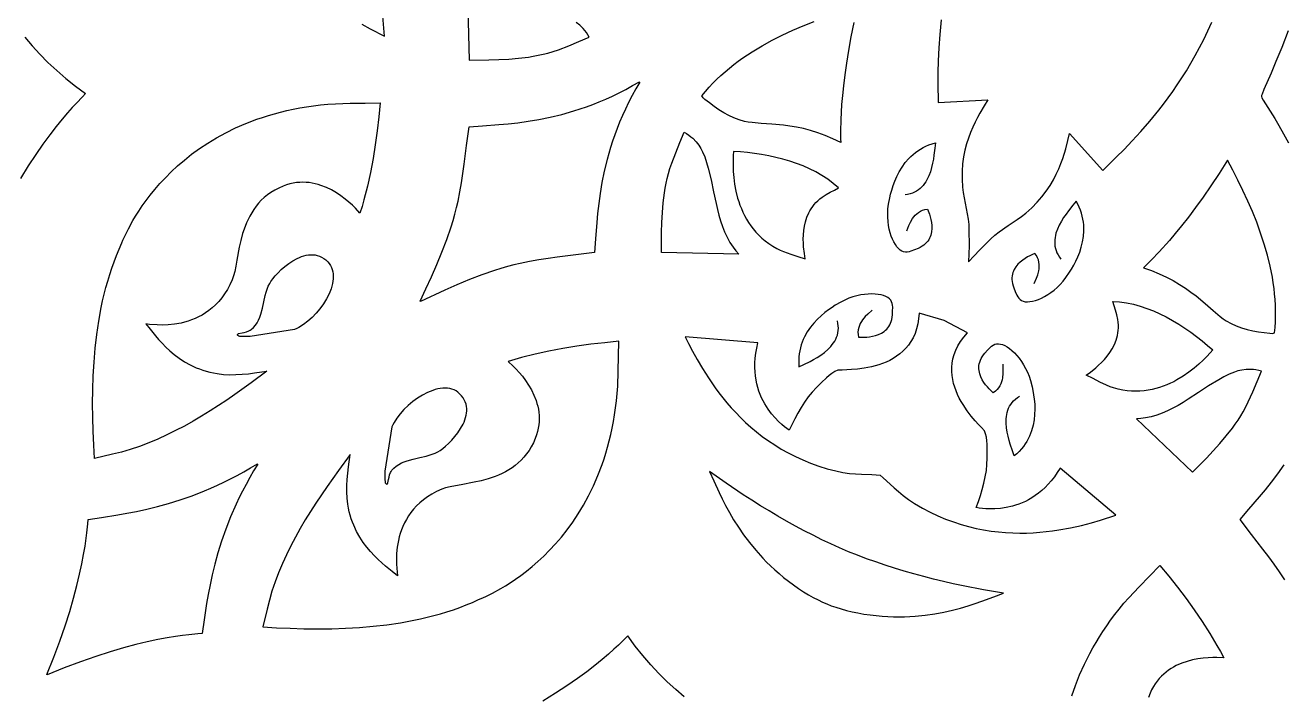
# Model space of a CAD drawing. Extents: x -125 to 125, y -125 to 125.
# Drawn here: x -71.8 to -2.5, y -71.8 to -34.9 of the extents above; entities that cross this region are included whole.
import ezdxf

# ---------------------------------------------------------------- set-up
doc = ezdxf.new("R2010")
doc.units = 0
doc.header["$MEASUREMENT"] = 0
doc.layers.add('LAYER_1', color=18, linetype='CONTINUOUS')
doc.layers.add('LAYER_2', color=150, linetype='CONTINUOUS')

msp = doc.modelspace()

# ---------------------------------------------------------------- linework, layer by layer
at = {"layer": 'LAYER_1'}
for points in [[(-53.274, -34.805), (-52.812, -35.057), (-52.022, -35.46), (-52.362, -31.466)], [(-47.466, -32.515), (-47.367, -36.778), (-46.274, -36.763), (-45.726, -36.748), (-45.18, -36.721), (-44.635, -36.677), (-44.094, -36.611), (-43.826, -36.568), (-43.559, -36.518), (-43.293, -36.46), (-43.029, -36.394), (-42.736, -36.307), (-42.447, -36.209), (-41.876, -35.989), (-41.31, -35.754), (-40.742, -35.526), (-40.82, -35.39), (-40.904, -35.264), (-40.991, -35.149), (-41.082, -35.044), (-41.271, -34.863), (-41.462, -34.715)], [(-26.16, -34.701), (-26.32, -35.498), (-26.455, -36.247), (-26.567, -36.946), (-26.659, -37.594), (-26.732, -38.193), (-26.788, -38.74), (-26.83, -39.237), (-26.877, -40.075), (-26.891, -40.705), (-26.887, -41.122), (-26.882, -41.325), (-27.312, -41.112), (-27.734, -40.932), (-28.147, -40.782), (-28.55, -40.658), (-28.941, -40.558), (-29.32, -40.478), (-29.685, -40.416), (-30.035, -40.369), (-30.687, -40.307), (-31.267, -40.268), (-31.767, -40.229), (-31.984, -40.201), (-32.178, -40.165), (-32.479, -40.081), (-32.771, -39.971), (-33.056, -39.838), (-33.333, -39.685), (-33.603, -39.516), (-33.864, -39.335), (-34.118, -39.145), (-34.364, -38.948), (-34.459, -38.857), (-34.501, -38.806), (-34.535, -38.75), (-34.34, -38.512), (-34.136, -38.281), (-33.926, -38.057), (-33.709, -37.839), (-33.485, -37.628), (-33.255, -37.423), (-33.019, -37.224), (-32.777, -37.031), (-32.529, -36.844), (-32.277, -36.663), (-31.757, -36.317), (-31.22, -35.992), (-30.668, -35.688), (-30.103, -35.402), (-29.527, -35.135), (-28.943, -34.885), (-28.353, -34.651)], [(-21.342, -34.57), (-21.423, -35.362), (-21.476, -36.111), (-21.507, -36.814), (-21.52, -37.469), (-21.521, -38.072), (-21.507, -39.114), (-18.767, -38.97), (-18.973, -39.303), (-19.218, -39.714), (-19.347, -39.948), (-19.477, -40.201), (-19.605, -40.473), (-19.728, -40.765), (-19.843, -41.075), (-19.946, -41.404), (-20.035, -41.753), (-20.108, -42.12), (-20.16, -42.506), (-20.189, -42.911), (-20.191, -43.335), (-20.165, -43.778), (-20.129, -44.073), (-20.08, -44.367), (-19.964, -44.954), (-19.908, -45.247), (-19.86, -45.541), (-19.826, -45.836), (-19.811, -46.132), (-19.808, -47.012), (-19.816, -47.459), (-19.834, -47.901), (-19.533, -47.572), (-19.222, -47.25), (-18.597, -46.629), (-18.377, -46.43), (-18.145, -46.245), (-17.656, -45.904), (-17.159, -45.571), (-16.916, -45.398), (-16.682, -45.214), (-16.35, -44.92), (-16.053, -44.618), (-15.787, -44.312), (-15.551, -44.002), (-15.342, -43.691), (-15.159, -43.381), (-14.999, -43.075), (-14.86, -42.775), (-14.741, -42.482), (-14.639, -42.199), (-14.478, -41.671), (-14.361, -41.207), (-14.271, -40.826), (-12.436, -42.866), (-11.689, -42.139), (-11.263, -41.711), (-10.809, -41.239), (-10.334, -40.72), (-9.842, -40.153), (-9.34, -39.536), (-9.086, -39.208), (-8.832, -38.867), (-8.578, -38.512), (-8.325, -38.144), (-8.074, -37.763), (-7.824, -37.367), (-7.578, -36.957), (-7.335, -36.532), (-7.097, -36.093), (-6.864, -35.639), (-6.636, -35.17), (-6.415, -34.685)], [(-2.223, -35.167), (-2.572, -36.084), (-2.886, -36.864), (-3.16, -37.509), (-3.551, -38.402), (-3.655, -38.653), (-3.681, -38.732), (-3.688, -38.779), (-3.661, -38.856), (-3.591, -38.983), (-3.339, -39.387), (-2.956, -40.002), (-2.724, -40.392), (-2.469, -40.837), (-2.194, -41.34)], [(-71.866, -35.512), (-71.462, -35.989), (-71.035, -36.457), (-70.582, -36.915), (-70.103, -37.361), (-69.598, -37.797), (-69.066, -38.22), (-68.505, -38.631), (-68.672, -38.798), (-69.015, -39.146), (-69.245, -39.392), (-69.509, -39.688), (-69.806, -40.036), (-70.132, -40.438), (-70.485, -40.896), (-70.86, -41.41), (-71.256, -41.983), (-71.67, -42.616), (-72.098, -43.312)], [(-2.451, -59.096), (-2.801, -59.587), (-3.147, -60.043), (-3.484, -60.464), (-3.808, -60.852), (-4.398, -61.536), (-4.885, -62.105), (-4.257, -62.928), (-3.621, -63.745), (-3.307, -64.156), (-3, -64.572), (-2.703, -64.995), (-2.418, -65.427)], [(-14.138, -71.82), (-13.942, -71.25), (-13.712, -70.669), (-13.448, -70.08), (-13.302, -69.783), (-13.146, -69.484), (-12.981, -69.183), (-12.806, -68.88), (-12.62, -68.576), (-12.424, -68.271), (-12.218, -67.964), (-12, -67.656), (-11.771, -67.347), (-11.531, -67.038), (-11.269, -66.721), (-10.998, -66.412), (-10.435, -65.813), (-9.86, -65.224), (-9.291, -64.63), (-8.799, -65.229), (-8.317, -65.837), (-7.846, -66.456), (-7.391, -67.086), (-6.953, -67.727), (-6.535, -68.38), (-6.139, -69.046), (-5.951, -69.384), (-5.769, -69.726), (-6.144, -69.711), (-6.375, -69.712), (-6.629, -69.723), (-6.901, -69.747), (-7.187, -69.787), (-7.483, -69.845), (-7.783, -69.925), (-8.084, -70.028), (-8.381, -70.159), (-8.527, -70.235), (-8.669, -70.319), (-8.809, -70.411), (-8.945, -70.512), (-9.076, -70.621), (-9.202, -70.74), (-9.323, -70.868), (-9.438, -71.007), (-9.546, -71.155), (-9.647, -71.314), (-9.74, -71.484), (-9.825, -71.666), (-9.92, -71.908)], [(-35.502, -71.876), (-35.979, -71.472), (-36.447, -71.045), (-36.904, -70.592), (-37.351, -70.114), (-37.786, -69.608), (-38.21, -69.076), (-38.62, -68.515), (-38.788, -68.682), (-39.136, -69.025), (-39.382, -69.255), (-39.678, -69.52), (-40.026, -69.817), (-40.428, -70.143), (-40.885, -70.495), (-41.399, -70.871), (-41.972, -71.267), (-42.606, -71.68), (-43.301, -72.108)]]:
    msp.add_lwpolyline(points, dxfattribs=at)
for points in [[(-50.044, -50.055), (-50.072, -50.063), (-49.756, -49.395), (-49.447, -48.723), (-49.149, -48.046), (-48.866, -47.362), (-48.603, -46.672), (-48.363, -45.974), (-48.254, -45.622), (-48.152, -45.268), (-48.058, -44.912), (-47.973, -44.554), (-47.869, -44.047), (-47.781, -43.538), (-47.634, -42.514), (-47.507, -41.487), (-47.37, -40.461), (-46.623, -40.402), (-45.721, -40.337), (-45.218, -40.291), (-44.682, -40.231), (-44.116, -40.154), (-43.521, -40.054), (-42.899, -39.928), (-42.254, -39.772), (-41.586, -39.581), (-41.244, -39.472), (-40.897, -39.352), (-40.546, -39.222), (-40.19, -39.081), (-39.83, -38.928), (-39.467, -38.763), (-39.1, -38.585), (-38.729, -38.394), (-38.356, -38.189), (-37.979, -37.971), (-37.992, -38.002), (-37.96, -37.99), (-38.179, -38.366), (-38.384, -38.74), (-38.575, -39.11), (-38.752, -39.477), (-38.917, -39.841), (-39.07, -40.201), (-39.212, -40.556), (-39.342, -40.907), (-39.461, -41.254), (-39.571, -41.596), (-39.761, -42.264), (-39.918, -42.91), (-40.044, -43.531), (-40.143, -44.126), (-40.221, -44.692), (-40.281, -45.228), (-40.326, -45.732), (-40.392, -46.633), (-40.45, -47.38), (-41.476, -47.517), (-42.504, -47.645), (-43.017, -47.714), (-43.528, -47.791), (-44.037, -47.88), (-44.543, -47.984), (-44.902, -48.069), (-45.258, -48.162), (-45.612, -48.264), (-45.964, -48.373), (-46.662, -48.613), (-47.352, -48.876), (-48.035, -49.16), (-48.713, -49.458), (-50.052, -50.082)], [(-58.51, -53.929), (-59.387, -54.575), (-60.279, -55.21), (-60.731, -55.52), (-61.188, -55.824), (-61.649, -56.12), (-62.115, -56.408), (-62.586, -56.685), (-63.062, -56.951), (-63.544, -57.205), (-64.032, -57.445), (-64.526, -57.67), (-65.027, -57.879), (-65.534, -58.071), (-66.048, -58.244), (-66.536, -58.386), (-67.028, -58.51), (-68.016, -58.748), (-68.058, -57.997), (-68.09, -57.241), (-68.111, -56.48), (-68.119, -55.718), (-68.111, -54.954), (-68.087, -54.19), (-68.044, -53.427), (-67.98, -52.667), (-67.894, -51.912), (-67.784, -51.162), (-67.648, -50.419), (-67.569, -50.05), (-67.484, -49.684), (-67.39, -49.32), (-67.29, -48.959), (-67.181, -48.6), (-67.064, -48.245), (-66.939, -47.892), (-66.805, -47.543), (-66.662, -47.197), (-66.511, -46.854), (-66.449, -46.713), (-66.331, -46.451), (-66.15, -46.085), (-65.901, -45.631), (-65.749, -45.376), (-65.578, -45.106), (-65.387, -44.821), (-65.175, -44.525), (-64.943, -44.219), (-64.688, -43.905), (-64.411, -43.585), (-64.11, -43.262), (-63.786, -42.937), (-63.436, -42.613), (-63.062, -42.29), (-62.661, -41.973), (-62.233, -41.662), (-61.778, -41.359), (-61.294, -41.067), (-60.782, -40.788), (-60.239, -40.523), (-59.667, -40.275), (-59.063, -40.045), (-58.75, -39.938), (-58.428, -39.836), (-58.099, -39.741), (-57.761, -39.651), (-57.414, -39.567), (-57.06, -39.489), (-56.697, -39.419), (-56.325, -39.355), (-55.945, -39.299), (-55.556, -39.249), (-55.147, -39.21), (-54.737, -39.184), (-53.915, -39.158), (-53.092, -39.148), (-52.27, -39.13), (-52.345, -39.902), (-52.435, -40.673), (-52.54, -41.443), (-52.663, -42.21), (-52.806, -42.973), (-52.973, -43.731), (-53.164, -44.482), (-53.27, -44.854), (-53.383, -45.225), (-53.637, -44.948), (-53.801, -44.786), (-53.989, -44.615), (-54.199, -44.439), (-54.429, -44.265), (-54.679, -44.097), (-54.948, -43.941), (-55.234, -43.801), (-55.536, -43.684), (-55.693, -43.635), (-55.853, -43.593), (-56.017, -43.559), (-56.184, -43.535), (-56.355, -43.519), (-56.528, -43.514), (-56.704, -43.519), (-56.883, -43.536), (-57.064, -43.564), (-57.248, -43.605), (-57.434, -43.66), (-57.622, -43.728), (-57.861, -43.832), (-58.083, -43.948), (-58.29, -44.075), (-58.482, -44.211), (-58.659, -44.356), (-58.823, -44.51), (-58.973, -44.671), (-59.112, -44.839), (-59.238, -45.012), (-59.353, -45.191), (-59.458, -45.375), (-59.554, -45.562), (-59.64, -45.752), (-59.717, -45.944), (-59.85, -46.332), (-59.957, -46.719), (-60.043, -47.099), (-60.174, -47.813), (-60.23, -48.135), (-60.286, -48.426), (-60.348, -48.679), (-60.421, -48.888), (-60.553, -49.169), (-60.694, -49.429), (-60.845, -49.668), (-61.005, -49.887), (-61.172, -50.087), (-61.345, -50.269), (-61.525, -50.434), (-61.709, -50.582), (-61.896, -50.715), (-62.087, -50.833), (-62.28, -50.937), (-62.474, -51.027), (-62.668, -51.106), (-62.862, -51.172), (-63.054, -51.228), (-63.243, -51.274), (-63.611, -51.339), (-63.957, -51.375), (-64.276, -51.387), (-64.559, -51.382), (-64.989, -51.347), (-65.19, -51.323), (-64.951, -51.619), (-64.656, -51.984), (-64.484, -52.183), (-64.296, -52.39), (-64.09, -52.6), (-63.865, -52.81), (-63.619, -53.016), (-63.352, -53.215), (-63.063, -53.404), (-62.751, -53.578), (-62.414, -53.735), (-62.236, -53.805), (-62.052, -53.87), (-61.861, -53.929), (-61.664, -53.981), (-61.459, -54.026), (-61.248, -54.064), (-60.908, -54.104), (-60.567, -54.121), (-60.223, -54.118), (-59.88, -54.098), (-59.536, -54.066), (-59.192, -54.025)], [(-32.504, -47.477), (-36.768, -47.378), (-36.753, -46.285), (-36.738, -45.737), (-36.71, -45.19), (-36.666, -44.645), (-36.6, -44.105), (-36.558, -43.836), (-36.508, -43.569), (-36.45, -43.303), (-36.383, -43.04), (-36.297, -42.747), (-36.199, -42.457), (-35.979, -41.887), (-35.744, -41.32), (-35.516, -40.752), (-35.379, -40.83), (-35.254, -40.914), (-35.139, -41.002), (-35.034, -41.093), (-34.852, -41.281), (-34.705, -41.473), (-34.588, -41.659), (-34.498, -41.834), (-34.38, -42.121), (-34.274, -42.43), (-34.182, -42.745), (-34.025, -43.389), (-33.89, -44.042), (-33.755, -44.694), (-33.682, -45.016), (-33.601, -45.335), (-33.509, -45.648), (-33.406, -45.956), (-33.286, -46.255), (-33.149, -46.546), (-32.992, -46.826), (-32.812, -47.095), (-32.661, -47.288)], [(-2.966, -51.821), (-2.936, -51.514), (-2.916, -51.207), (-2.907, -50.9), (-2.906, -50.592), (-2.915, -50.285), (-2.933, -49.977), (-2.959, -49.669), (-2.994, -49.362), (-3.036, -49.054), (-3.087, -48.748), (-3.209, -48.136), (-3.359, -47.526), (-3.535, -46.921), (-3.732, -46.319), (-3.951, -45.723), (-4.187, -45.133), (-4.439, -44.55), (-4.705, -43.975), (-4.981, -43.408), (-5.267, -42.851), (-5.559, -42.304), (-6.025, -43.035), (-6.476, -43.712), (-6.909, -44.337), (-7.324, -44.91), (-7.718, -45.434), (-8.089, -45.909), (-8.437, -46.336), (-8.759, -46.716), (-9.318, -47.343), (-9.753, -47.798), (-10.051, -48.09), (-10.198, -48.229), (-9.744, -48.383), (-9.318, -48.555), (-8.919, -48.74), (-8.547, -48.937), (-8.199, -49.143), (-7.875, -49.354), (-7.574, -49.569), (-7.293, -49.783), (-6.788, -50.2), (-6.35, -50.583), (-5.969, -50.909), (-5.796, -51.043), (-5.633, -51.154), (-5.361, -51.307), (-5.076, -51.436), (-4.78, -51.544), (-4.477, -51.632), (-4.167, -51.703), (-3.854, -51.76), (-3.54, -51.804), (-3.227, -51.839), (-3.095, -51.843), (-3.03, -51.835)], [(-59.38, -51.631), (-59.254, -51.519), (-59.147, -51.394), (-59.055, -51.258), (-58.977, -51.111), (-58.911, -50.956), (-58.854, -50.794), (-58.762, -50.454), (-58.682, -50.102), (-58.6, -49.75), (-58.553, -49.578), (-58.499, -49.41), (-58.436, -49.248), (-58.361, -49.093), (-58.289, -48.976), (-58.186, -48.834), (-58.055, -48.676), (-57.898, -48.506), (-57.719, -48.332), (-57.521, -48.159), (-57.307, -47.994), (-57.08, -47.843), (-56.843, -47.713), (-56.722, -47.657), (-56.599, -47.609), (-56.475, -47.569), (-56.351, -47.538), (-56.226, -47.517), (-56.102, -47.507), (-55.978, -47.508), (-55.855, -47.521), (-55.734, -47.547), (-55.614, -47.587), (-55.496, -47.641), (-55.38, -47.711), (-55.268, -47.796), (-55.158, -47.899), (-55.075, -47.996), (-55.006, -48.099), (-54.951, -48.209), (-54.908, -48.324), (-54.878, -48.444), (-54.86, -48.569), (-54.853, -48.697), (-54.858, -48.829), (-54.872, -48.964), (-54.897, -49.101), (-54.932, -49.24), (-54.976, -49.381), (-55.088, -49.663), (-55.231, -49.944), (-55.4, -50.219), (-55.591, -50.484), (-55.801, -50.736), (-56.025, -50.969), (-56.26, -51.179), (-56.502, -51.363), (-56.746, -51.515), (-56.867, -51.578), (-56.988, -51.632), (-59.436, -52.018), (-59.688, -52.024), (-59.909, -52.022), (-59.999, -52.013), (-60.069, -51.995), (-60.117, -51.967), (-60.13, -51.948), (-60.137, -51.926), (-60.135, -51.901), (-60.122, -51.881), (-60.07, -51.852), (-59.881, -51.814), (-59.76, -51.791), (-59.631, -51.758), (-59.502, -51.707), (-59.439, -51.673)], [(-24.705, -59.661), (-24.535, -59.8), (-24.352, -59.966), (-23.936, -60.355), (-23.697, -60.568), (-23.431, -60.786), (-23.137, -61.005), (-22.811, -61.219), (-22.381, -61.469), (-21.951, -61.695), (-21.523, -61.897), (-21.096, -62.077), (-20.671, -62.235), (-20.249, -62.373), (-19.829, -62.492), (-19.413, -62.591), (-19.001, -62.674), (-18.593, -62.739), (-18.19, -62.788), (-17.793, -62.823), (-17.401, -62.844), (-17.015, -62.852), (-16.637, -62.848), (-16.265, -62.833), (-15.902, -62.807), (-15.547, -62.773), (-15.2, -62.73), (-14.863, -62.68), (-14.218, -62.563), (-13.616, -62.427), (-13.06, -62.281), (-12.555, -62.133), (-11.711, -61.86), (-14.776, -59.275), (-14.941, -59.519), (-15.103, -59.751), (-15.271, -59.964), (-15.442, -60.16), (-15.617, -60.339), (-15.795, -60.502), (-15.974, -60.651), (-16.155, -60.784), (-16.338, -60.904), (-16.52, -61.011), (-16.702, -61.105), (-16.884, -61.188), (-17.064, -61.26), (-17.241, -61.321), (-17.416, -61.372), (-17.756, -61.449), (-18.077, -61.496), (-18.376, -61.519), (-18.646, -61.522), (-18.884, -61.512), (-19.242, -61.473), (-19.41, -61.448), (-19.292, -61.117), (-19.179, -60.782), (-19.076, -60.443), (-18.984, -60.102), (-18.909, -59.757), (-18.852, -59.411), (-18.817, -59.063), (-18.807, -58.713), (-18.806, -58.332), (-18.811, -57.948), (-18.825, -57.758), (-18.853, -57.572), (-18.897, -57.39), (-18.962, -57.215), (-19.12, -57.039), (-19.278, -56.872), (-19.471, -56.658), (-19.687, -56.401), (-19.913, -56.104), (-20.136, -55.771), (-20.242, -55.592), (-20.343, -55.406), (-20.436, -55.214), (-20.521, -55.014), (-20.596, -54.809), (-20.658, -54.598), (-20.707, -54.383), (-20.741, -54.162), (-20.759, -53.938), (-20.757, -53.71), (-20.736, -53.48), (-20.694, -53.246), (-20.628, -53.011), (-20.537, -52.774), (-20.421, -52.536), (-20.276, -52.297), (-20.101, -52.059), (-19.896, -51.821), (-21.177, -51.142), (-22.564, -50.722), (-22.587, -51.035), (-22.632, -51.327), (-22.699, -51.598), (-22.784, -51.849), (-22.888, -52.081), (-23.008, -52.294), (-23.143, -52.489), (-23.291, -52.667), (-23.451, -52.829), (-23.622, -52.975), (-23.802, -53.107), (-23.989, -53.225), (-24.182, -53.33), (-24.38, -53.422), (-24.581, -53.503), (-24.784, -53.573), (-24.986, -53.633), (-25.188, -53.684), (-25.58, -53.762), (-25.95, -53.813), (-26.285, -53.842), (-26.803, -53.863), (-26.962, -53.867), (-27.039, -53.875), (-27.209, -53.953), (-27.368, -54.051), (-27.52, -54.163), (-27.664, -54.287), (-27.939, -54.555), (-28.207, -54.826), (-28.448, -55.08), (-28.669, -55.35), (-28.874, -55.636), (-29.064, -55.933), (-29.241, -56.239), (-29.407, -56.551), (-29.715, -57.186), (-29.852, -57.084), (-29.978, -56.987), (-30.132, -56.859), (-30.307, -56.698), (-30.496, -56.504), (-30.692, -56.277), (-30.886, -56.017), (-31.071, -55.722), (-31.159, -55.562), (-31.241, -55.393), (-31.317, -55.215), (-31.387, -55.029), (-31.449, -54.833), (-31.503, -54.629), (-31.547, -54.415), (-31.581, -54.192), (-31.603, -53.96), (-31.613, -53.719), (-31.61, -53.469), (-31.592, -53.209), (-31.56, -52.94), (-31.512, -52.661), (-31.456, -52.372), (-35.45, -52.033), (-35.265, -52.403), (-35.047, -52.823), (-34.795, -53.285), (-34.505, -53.781), (-34.175, -54.302), (-33.802, -54.842), (-33.599, -55.115), (-33.384, -55.391), (-33.157, -55.666), (-32.918, -55.941), (-32.666, -56.214), (-32.401, -56.485), (-32.123, -56.752), (-31.831, -57.014), (-31.525, -57.271), (-31.205, -57.521), (-30.871, -57.763), (-30.521, -57.996), (-30.157, -58.22), (-29.776, -58.433), (-29.38, -58.634), (-28.967, -58.823), (-28.538, -58.997), (-28.092, -59.157), (-27.629, -59.301), (-27.148, -59.428), (-26.766, -59.508), (-26.404, -59.561), (-26.062, -59.594), (-25.741, -59.613), (-25.172, -59.63), (-24.925, -59.641)], [(-53.919, -58.52), (-54.565, -59.398), (-55.2, -60.289), (-55.51, -60.742), (-55.814, -61.198), (-56.11, -61.659), (-56.398, -62.125), (-56.675, -62.596), (-56.941, -63.072), (-57.195, -63.555), (-57.435, -64.043), (-57.66, -64.537), (-57.869, -65.037), (-58.061, -65.544), (-58.234, -66.058), (-58.375, -66.546), (-58.499, -67.039), (-58.738, -68.027), (-57.987, -68.068), (-57.23, -68.1), (-56.47, -68.121), (-55.707, -68.129), (-54.943, -68.121), (-54.179, -68.097), (-53.417, -68.054), (-52.657, -67.991), (-51.902, -67.905), (-51.152, -67.794), (-50.409, -67.658), (-50.04, -67.58), (-49.674, -67.494), (-49.31, -67.401), (-48.949, -67.3), (-48.59, -67.191), (-48.234, -67.074), (-47.882, -66.949), (-47.532, -66.815), (-47.186, -66.673), (-46.844, -66.521), (-46.703, -66.46), (-46.441, -66.341), (-46.075, -66.16), (-45.621, -65.911), (-45.366, -65.759), (-45.095, -65.588), (-44.811, -65.397), (-44.515, -65.186), (-44.208, -64.953), (-43.894, -64.699), (-43.575, -64.421), (-43.252, -64.121), (-42.927, -63.796), (-42.602, -63.447), (-42.28, -63.072), (-41.963, -62.671), (-41.651, -62.243), (-41.349, -61.788), (-41.057, -61.304), (-40.777, -60.792), (-40.513, -60.25), (-40.264, -59.677), (-40.035, -59.074), (-39.928, -58.76), (-39.826, -58.439), (-39.73, -58.109), (-39.64, -57.771), (-39.556, -57.425), (-39.479, -57.07), (-39.408, -56.707), (-39.345, -56.336), (-39.288, -55.955), (-39.239, -55.566), (-39.2, -55.158), (-39.173, -54.748), (-39.148, -53.926), (-39.138, -53.103), (-39.12, -52.28), (-39.892, -52.356), (-40.663, -52.445), (-41.433, -52.55), (-42.2, -52.673), (-42.963, -52.817), (-43.721, -52.983), (-44.472, -53.175), (-44.844, -53.28), (-45.214, -53.393), (-44.938, -53.648), (-44.776, -53.812), (-44.604, -53.999), (-44.429, -54.209), (-44.255, -54.439), (-44.087, -54.69), (-43.93, -54.958), (-43.791, -55.244), (-43.673, -55.546), (-43.624, -55.703), (-43.583, -55.864), (-43.549, -56.027), (-43.524, -56.195), (-43.509, -56.365), (-43.504, -56.538), (-43.509, -56.714), (-43.525, -56.893), (-43.554, -57.075), (-43.595, -57.258), (-43.649, -57.444), (-43.718, -57.633), (-43.822, -57.871), (-43.938, -58.094), (-44.064, -58.3), (-44.201, -58.492), (-44.346, -58.669), (-44.499, -58.833), (-44.661, -58.984), (-44.828, -59.122), (-45.002, -59.248), (-45.181, -59.364), (-45.365, -59.469), (-45.552, -59.564), (-45.742, -59.65), (-45.934, -59.728), (-46.321, -59.86), (-46.708, -59.967), (-47.088, -60.053), (-47.803, -60.185), (-48.125, -60.24), (-48.416, -60.297), (-48.669, -60.358), (-48.878, -60.431), (-49.159, -60.563), (-49.419, -60.705), (-49.657, -60.856), (-49.877, -61.015), (-50.077, -61.182), (-50.259, -61.356), (-50.424, -61.535), (-50.572, -61.719), (-50.705, -61.907), (-50.823, -62.098), (-50.926, -62.29), (-51.017, -62.484), (-51.095, -62.679), (-51.162, -62.872), (-51.218, -63.064), (-51.264, -63.253), (-51.329, -63.621), (-51.364, -63.968), (-51.376, -64.286), (-51.371, -64.569), (-51.337, -64.999), (-51.313, -65.2), (-51.608, -64.961), (-51.973, -64.666), (-52.173, -64.495), (-52.38, -64.307), (-52.59, -64.1), (-52.8, -63.875), (-53.006, -63.629), (-53.205, -63.362), (-53.393, -63.073), (-53.568, -62.761), (-53.724, -62.424), (-53.795, -62.247), (-53.86, -62.063), (-53.919, -61.872), (-53.971, -61.674), (-54.016, -61.47), (-54.053, -61.258), (-54.094, -60.919), (-54.11, -60.577), (-54.107, -60.234), (-54.088, -59.89), (-54.056, -59.546), (-54.015, -59.203)], [(-10.573, -56.555), (-7.488, -59.5), (-6.725, -58.716), (-6.349, -58.318), (-5.981, -57.912), (-5.627, -57.496), (-5.292, -57.067), (-5.132, -56.847), (-4.978, -56.623), (-4.832, -56.394), (-4.692, -56.161), (-4.546, -55.892), (-4.411, -55.618), (-4.163, -55.059), (-3.929, -54.493), (-3.688, -53.93), (-3.84, -53.888), (-3.988, -53.859), (-4.131, -53.839), (-4.27, -53.83), (-4.531, -53.835), (-4.771, -53.866), (-4.985, -53.915), (-5.173, -53.975), (-5.459, -54.094), (-5.753, -54.238), (-6.041, -54.396), (-6.606, -54.74), (-7.164, -55.106), (-7.72, -55.472), (-8, -55.648), (-8.283, -55.816), (-8.569, -55.973), (-8.86, -56.117), (-9.156, -56.244), (-9.458, -56.353), (-9.767, -56.44), (-10.085, -56.503), (-10.328, -56.533)], [(-51.621, -59.39), (-51.509, -59.265), (-51.384, -59.157), (-51.247, -59.066), (-51.101, -58.988), (-50.946, -58.921), (-50.784, -58.865), (-50.443, -58.772), (-50.092, -58.693), (-49.74, -58.611), (-49.568, -58.563), (-49.4, -58.509), (-49.238, -58.446), (-49.083, -58.372), (-48.965, -58.3), (-48.824, -58.197), (-48.665, -58.065), (-48.496, -57.908), (-48.322, -57.73), (-48.149, -57.532), (-47.984, -57.317), (-47.833, -57.09), (-47.702, -56.853), (-47.647, -56.732), (-47.599, -56.609), (-47.559, -56.485), (-47.528, -56.361), (-47.507, -56.237), (-47.496, -56.112), (-47.497, -55.988), (-47.51, -55.866), (-47.536, -55.744), (-47.576, -55.624), (-47.631, -55.506), (-47.7, -55.391), (-47.786, -55.278), (-47.889, -55.169), (-47.985, -55.086), (-48.089, -55.017), (-48.199, -54.961), (-48.314, -54.918), (-48.434, -54.888), (-48.558, -54.87), (-48.687, -54.863), (-48.819, -54.868), (-48.954, -54.883), (-49.091, -54.908), (-49.23, -54.942), (-49.37, -54.986), (-49.652, -55.098), (-49.933, -55.241), (-50.209, -55.41), (-50.474, -55.601), (-50.726, -55.811), (-50.959, -56.036), (-51.169, -56.27), (-51.352, -56.512), (-51.504, -56.756), (-51.568, -56.878), (-51.621, -56.999), (-52.008, -59.447), (-52.013, -59.698), (-52.012, -59.919), (-52.003, -60.009), (-51.985, -60.079), (-51.957, -60.127), (-51.938, -60.141), (-51.916, -60.147), (-51.891, -60.145), (-51.871, -60.133), (-51.841, -60.08), (-51.803, -59.892), (-51.781, -59.771), (-51.748, -59.642), (-51.697, -59.512), (-51.662, -59.45)], [(-70.626, -70.637), (-70.65, -70.641), (-70.267, -69.698), (-69.931, -68.804), (-69.637, -67.961), (-69.385, -67.17), (-69.169, -66.432), (-68.987, -65.747), (-68.837, -65.117), (-68.714, -64.544), (-68.616, -64.027), (-68.54, -63.569), (-68.442, -62.831), (-68.394, -62.338), (-68.373, -62.099), (-67.627, -61.985), (-66.731, -61.846), (-66.232, -61.76), (-65.701, -61.658), (-65.14, -61.536), (-64.55, -61.392), (-63.935, -61.222), (-63.294, -61.022), (-62.631, -60.79), (-61.946, -60.523), (-61.597, -60.374), (-61.243, -60.216), (-60.884, -60.046), (-60.522, -59.866), (-60.155, -59.674), (-59.785, -59.471), (-59.412, -59.255), (-59.035, -59.026), (-59.049, -59.059), (-59.016, -59.045), (-59.244, -59.422), (-59.46, -59.796), (-59.664, -60.166), (-59.856, -60.532), (-60.036, -60.895), (-60.205, -61.253), (-60.512, -61.957), (-60.78, -62.641), (-61.012, -63.304), (-61.211, -63.945), (-61.382, -64.561), (-61.526, -65.15), (-61.647, -65.711), (-61.75, -66.242), (-61.836, -66.741), (-61.974, -67.637), (-62.089, -68.383), (-62.328, -68.405), (-62.82, -68.452), (-63.159, -68.494), (-63.559, -68.551), (-64.017, -68.626), (-64.534, -68.724), (-65.107, -68.847), (-65.737, -68.997), (-66.421, -69.179), (-67.16, -69.395), (-67.951, -69.648), (-68.794, -69.941), (-69.688, -70.277), (-70.631, -70.66)], [(-27.646, -66.76), (-27.404, -66.853), (-27.143, -66.944), (-26.864, -67.03), (-26.568, -67.112), (-26.258, -67.187), (-25.934, -67.255), (-25.599, -67.314), (-25.255, -67.364), (-24.923, -67.402), (-24.598, -67.431), (-24.279, -67.45), (-23.967, -67.462), (-23.361, -67.461), (-22.781, -67.432), (-22.227, -67.378), (-21.7, -67.303), (-21.199, -67.21), (-20.724, -67.103), (-20.276, -66.985), (-19.855, -66.859), (-19.461, -66.731), (-19.095, -66.602), (-18.445, -66.358), (-17.906, -66.155), (-19.016, -65.971), (-20.123, -65.758), (-20.673, -65.64), (-21.221, -65.515), (-21.766, -65.383), (-22.308, -65.244), (-22.846, -65.097), (-23.379, -64.944), (-23.907, -64.784), (-24.429, -64.617), (-24.946, -64.444), (-25.456, -64.263), (-25.958, -64.076), (-26.454, -63.882), (-26.941, -63.67), (-27.429, -63.448), (-27.918, -63.215), (-28.406, -62.973), (-28.894, -62.723), (-29.38, -62.463), (-29.866, -62.194), (-30.349, -61.918), (-30.831, -61.634), (-31.31, -61.342), (-31.786, -61.043), (-32.258, -60.737), (-33.192, -60.106), (-34.107, -59.451), (-33.869, -59.975), (-33.582, -60.607), (-33.414, -60.957), (-33.227, -61.327), (-33.018, -61.713), (-32.784, -62.113), (-32.525, -62.525), (-32.236, -62.945), (-31.916, -63.371), (-31.563, -63.801), (-31.173, -64.231), (-30.964, -64.446), (-30.745, -64.66), (-30.516, -64.873), (-30.277, -65.084), (-30.027, -65.294), (-29.765, -65.502), (-29.486, -65.71), (-29.208, -65.905), (-28.931, -66.085), (-28.658, -66.251), (-28.391, -66.402), (-28.132, -66.537), (-27.883, -66.657)]]:
    msp.add_lwpolyline(points, close=True, dxfattribs=at)
at = {"layer": 'LAYER_2'}
for points in [[(-23.241, -46.19), (-23.122, -45.898), (-23.034, -45.712), (-22.921, -45.52), (-22.853, -45.426), (-22.776, -45.337), (-22.69, -45.253), (-22.594, -45.177), (-22.487, -45.111), (-22.369, -45.056), (-22.239, -45.015), (-22.096, -44.99), (-22.059, -45.081), (-21.986, -45.282), (-21.945, -45.414), (-21.908, -45.563), (-21.878, -45.725), (-21.86, -45.896), (-21.857, -46.072), (-21.873, -46.251), (-21.914, -46.428), (-21.944, -46.514), (-21.982, -46.599), (-22.028, -46.681), (-22.082, -46.761), (-22.146, -46.838), (-22.218, -46.911), (-22.301, -46.98), (-22.395, -47.044), (-22.499, -47.103), (-22.616, -47.157), (-22.81, -47.242), (-23.011, -47.321), (-23.113, -47.349), (-23.214, -47.365), (-23.315, -47.367), (-23.415, -47.349), (-23.507, -47.312), (-23.599, -47.252), (-23.69, -47.169), (-23.779, -47.067), (-23.865, -46.945), (-23.946, -46.806), (-24.022, -46.65), (-24.091, -46.479), (-24.151, -46.294), (-24.202, -46.097), (-24.243, -45.889), (-24.272, -45.671), (-24.288, -45.444), (-24.289, -45.21), (-24.275, -44.97), (-24.245, -44.726), (-24.18, -44.38), (-24.131, -44.171), (-24.069, -43.943), (-23.992, -43.702), (-23.899, -43.45), (-23.786, -43.194), (-23.654, -42.936), (-23.5, -42.681), (-23.322, -42.433), (-23.119, -42.198), (-23.007, -42.086), (-22.888, -41.978), (-22.762, -41.876), (-22.629, -41.779), (-22.488, -41.688), (-22.339, -41.604), (-22.182, -41.528), (-22.017, -41.459), (-21.843, -41.398), (-21.66, -41.347), (-21.695, -41.635), (-21.739, -42.023), (-21.771, -42.242), (-21.814, -42.471), (-21.868, -42.705), (-21.938, -42.939), (-22.025, -43.168), (-22.132, -43.386), (-22.194, -43.49), (-22.262, -43.589), (-22.336, -43.684), (-22.416, -43.772), (-22.504, -43.855), (-22.599, -43.93), (-22.701, -43.998), (-22.811, -44.057), (-22.929, -44.108), (-23.056, -44.149), (-23.192, -44.181), (-23.336, -44.201)], [(-16.213, -49.095), (-16.091, -48.804), (-16.021, -48.611), (-15.965, -48.395), (-15.947, -48.28), (-15.938, -48.163), (-15.94, -48.043), (-15.954, -47.921), (-15.983, -47.799), (-16.028, -47.677), (-16.091, -47.556), (-16.174, -47.437), (-16.264, -47.475), (-16.458, -47.565), (-16.581, -47.63), (-16.712, -47.709), (-16.848, -47.803), (-16.982, -47.911), (-17.108, -48.033), (-17.223, -48.171), (-17.319, -48.325), (-17.359, -48.407), (-17.392, -48.494), (-17.418, -48.585), (-17.436, -48.68), (-17.445, -48.779), (-17.445, -48.882), (-17.436, -48.989), (-17.415, -49.101), (-17.383, -49.217), (-17.339, -49.337), (-17.262, -49.534), (-17.175, -49.732), (-17.123, -49.824), (-17.063, -49.907), (-16.992, -49.98), (-16.91, -50.038), (-16.818, -50.076), (-16.71, -50.099), (-16.588, -50.105), (-16.452, -50.096), (-16.306, -50.071), (-16.15, -50.03), (-15.986, -49.973), (-15.816, -49.901), (-15.643, -49.813), (-15.467, -49.709), (-15.291, -49.591), (-15.117, -49.457), (-14.945, -49.308), (-14.779, -49.143), (-14.619, -48.964), (-14.468, -48.769), (-14.269, -48.479), (-14.156, -48.297), (-14.038, -48.092), (-13.922, -47.867), (-13.811, -47.623), (-13.708, -47.362), (-13.619, -47.086), (-13.548, -46.797), (-13.499, -46.496), (-13.476, -46.185), (-13.476, -46.027), (-13.484, -45.867), (-13.501, -45.706), (-13.527, -45.543), (-13.562, -45.379), (-13.608, -45.215), (-13.665, -45.05), (-13.733, -44.884), (-13.813, -44.718), (-13.906, -44.553), (-14.085, -44.781), (-14.328, -45.087), (-14.46, -45.264), (-14.593, -45.456), (-14.719, -45.66), (-14.835, -45.875), (-14.936, -46.098), (-15.014, -46.328), (-15.044, -46.445), (-15.066, -46.564), (-15.081, -46.683), (-15.086, -46.803), (-15.083, -46.923), (-15.069, -47.043), (-15.044, -47.163), (-15.009, -47.283), (-14.961, -47.403), (-14.901, -47.522), (-14.827, -47.639), (-14.739, -47.756)], [(-25.156, -50.566), (-25.391, -50.776), (-25.536, -50.921), (-25.679, -51.093), (-25.744, -51.189), (-25.803, -51.292), (-25.852, -51.401), (-25.891, -51.517), (-25.917, -51.64), (-25.929, -51.769), (-25.923, -51.905), (-25.899, -52.048), (-25.8, -52.052), (-25.586, -52.054), (-25.448, -52.047), (-25.295, -52.031), (-25.133, -52.005), (-24.966, -51.964), (-24.798, -51.907), (-24.636, -51.831), (-24.483, -51.733), (-24.412, -51.675), (-24.345, -51.611), (-24.283, -51.54), (-24.226, -51.462), (-24.176, -51.376), (-24.132, -51.283), (-24.095, -51.182), (-24.066, -51.072), (-24.046, -50.953), (-24.034, -50.826), (-24.02, -50.614), (-24.014, -50.399), (-24.022, -50.293), (-24.041, -50.192), (-24.074, -50.097), (-24.124, -50.009), (-24.19, -49.936), (-24.279, -49.869), (-24.387, -49.811), (-24.514, -49.762), (-24.657, -49.723), (-24.816, -49.693), (-24.988, -49.675), (-25.173, -49.668), (-25.367, -49.674), (-25.57, -49.693), (-25.78, -49.725), (-25.995, -49.772), (-26.214, -49.834), (-26.435, -49.912), (-26.656, -50.006), (-26.876, -50.118), (-27.179, -50.296), (-27.36, -50.412), (-27.553, -50.548), (-27.754, -50.702), (-27.959, -50.875), (-28.163, -51.067), (-28.361, -51.279), (-28.549, -51.51), (-28.722, -51.762), (-28.875, -52.033), (-28.942, -52.176), (-29.003, -52.324), (-29.057, -52.477), (-29.103, -52.635), (-29.141, -52.798), (-29.169, -52.967), (-29.188, -53.14), (-29.197, -53.319), (-29.195, -53.503), (-29.182, -53.692), (-28.922, -53.562), (-28.572, -53.389), (-28.376, -53.285), (-28.175, -53.168), (-27.973, -53.037), (-27.776, -52.893), (-27.591, -52.733), (-27.421, -52.559), (-27.344, -52.465), (-27.274, -52.368), (-27.21, -52.266), (-27.154, -52.16), (-27.106, -52.05), (-27.067, -51.936), (-27.038, -51.816), (-27.019, -51.693), (-27.012, -51.564), (-27.016, -51.431), (-27.032, -51.293), (-27.062, -51.15)], [(-17.953, -53.544), (-17.935, -53.858), (-17.935, -54.064), (-17.956, -54.286), (-17.978, -54.4), (-18.009, -54.514), (-18.051, -54.626), (-18.105, -54.736), (-18.174, -54.841), (-18.257, -54.941), (-18.357, -55.033), (-18.476, -55.117), (-18.548, -55.05), (-18.701, -54.9), (-18.794, -54.797), (-18.891, -54.678), (-18.987, -54.544), (-19.076, -54.398), (-19.154, -54.239), (-19.215, -54.07), (-19.254, -53.893), (-19.263, -53.802), (-19.265, -53.709), (-19.259, -53.615), (-19.244, -53.52), (-19.219, -53.423), (-19.184, -53.326), (-19.139, -53.229), (-19.081, -53.13), (-19.012, -53.032), (-18.93, -52.934), (-18.79, -52.774), (-18.642, -52.618), (-18.562, -52.549), (-18.477, -52.491), (-18.386, -52.447), (-18.289, -52.42), (-18.19, -52.415), (-18.081, -52.43), (-17.963, -52.466), (-17.839, -52.521), (-17.709, -52.594), (-17.576, -52.686), (-17.442, -52.795), (-17.307, -52.92), (-17.173, -53.062), (-17.043, -53.219), (-16.917, -53.39), (-16.798, -53.576), (-16.687, -53.774), (-16.586, -53.985), (-16.497, -54.208), (-16.42, -54.443), (-16.331, -54.783), (-16.286, -54.993), (-16.245, -55.225), (-16.212, -55.477), (-16.189, -55.744), (-16.181, -56.024), (-16.191, -56.314), (-16.222, -56.611), (-16.277, -56.91), (-16.36, -57.21), (-16.414, -57.359), (-16.475, -57.507), (-16.546, -57.653), (-16.625, -57.798), (-16.714, -57.94), (-16.813, -58.079), (-16.922, -58.215), (-17.042, -58.348), (-17.174, -58.476), (-17.317, -58.601), (-17.409, -58.325), (-17.534, -57.955), (-17.599, -57.743), (-17.658, -57.518), (-17.709, -57.283), (-17.745, -57.042), (-17.764, -56.798), (-17.76, -56.554), (-17.749, -56.434), (-17.73, -56.315), (-17.703, -56.198), (-17.668, -56.084), (-17.624, -55.972), (-17.57, -55.863), (-17.506, -55.759), (-17.432, -55.658), (-17.347, -55.562), (-17.25, -55.47), (-17.14, -55.384), (-17.018, -55.304)]]:
    msp.add_lwpolyline(points, dxfattribs=at)
for points in [[(-26.999, -43.83), (-27.288, -43.579), (-27.594, -43.348), (-27.915, -43.137), (-28.25, -42.945), (-28.596, -42.77), (-28.954, -42.613), (-29.32, -42.472), (-29.694, -42.347), (-30.075, -42.237), (-30.46, -42.141), (-30.849, -42.058), (-31.239, -41.988), (-31.631, -41.93), (-32.021, -41.882), (-32.409, -41.845), (-32.793, -41.817), (-32.807, -42.039), (-32.817, -42.299), (-32.817, -42.592), (-32.805, -42.914), (-32.777, -43.26), (-32.73, -43.623), (-32.66, -44), (-32.563, -44.386), (-32.503, -44.58), (-32.435, -44.774), (-32.359, -44.968), (-32.275, -45.161), (-32.18, -45.353), (-32.076, -45.542), (-31.962, -45.727), (-31.837, -45.91), (-31.702, -46.088), (-31.554, -46.261), (-31.395, -46.429), (-31.223, -46.591), (-31.038, -46.746), (-30.84, -46.894), (-30.628, -47.034), (-30.402, -47.165), (-30.218, -47.257), (-30.028, -47.339), (-29.638, -47.478), (-29.242, -47.604), (-28.849, -47.737), (-28.885, -47.448), (-28.924, -47.077), (-28.937, -46.868), (-28.942, -46.646), (-28.936, -46.415), (-28.916, -46.176), (-28.88, -45.933), (-28.823, -45.688), (-28.744, -45.444), (-28.639, -45.204), (-28.576, -45.086), (-28.505, -44.97), (-28.427, -44.855), (-28.34, -44.744), (-28.245, -44.635), (-28.141, -44.53), (-28.027, -44.428), (-27.904, -44.33), (-27.684, -44.185), (-27.454, -44.06), (-27.222, -43.946)], [(-11.887, -50.084), (-11.505, -50.111), (-11.125, -50.164), (-10.749, -50.242), (-10.376, -50.342), (-10.008, -50.464), (-9.644, -50.605), (-9.286, -50.765), (-8.933, -50.941), (-8.586, -51.132), (-8.245, -51.337), (-7.912, -51.553), (-7.586, -51.78), (-7.268, -52.015), (-6.958, -52.257), (-6.658, -52.505), (-6.367, -52.757), (-6.513, -52.924), (-6.69, -53.115), (-6.898, -53.323), (-7.134, -53.542), (-7.397, -53.766), (-7.688, -53.99), (-8.005, -54.207), (-8.346, -54.411), (-8.525, -54.506), (-8.71, -54.596), (-8.901, -54.679), (-9.098, -54.756), (-9.3, -54.824), (-9.507, -54.884), (-9.719, -54.935), (-9.936, -54.976), (-10.158, -55.006), (-10.385, -55.024), (-10.616, -55.03), (-10.852, -55.023), (-11.093, -55.002), (-11.337, -54.966), (-11.586, -54.915), (-11.838, -54.848), (-12.034, -54.783), (-12.226, -54.706), (-12.6, -54.529), (-12.969, -54.339), (-13.341, -54.155), (-13.111, -53.976), (-12.822, -53.741), (-12.664, -53.602), (-12.504, -53.449), (-12.345, -53.281), (-12.19, -53.098), (-12.044, -52.901), (-11.911, -52.687), (-11.795, -52.459), (-11.699, -52.215), (-11.66, -52.087), (-11.627, -51.955), (-11.602, -51.818), (-11.585, -51.678), (-11.575, -51.534), (-11.574, -51.386), (-11.582, -51.234), (-11.6, -51.077), (-11.653, -50.819), (-11.728, -50.568), (-11.811, -50.323)]]:
    msp.add_lwpolyline(points, close=True, dxfattribs=at)

doc.saveas('drawing.dxf')
